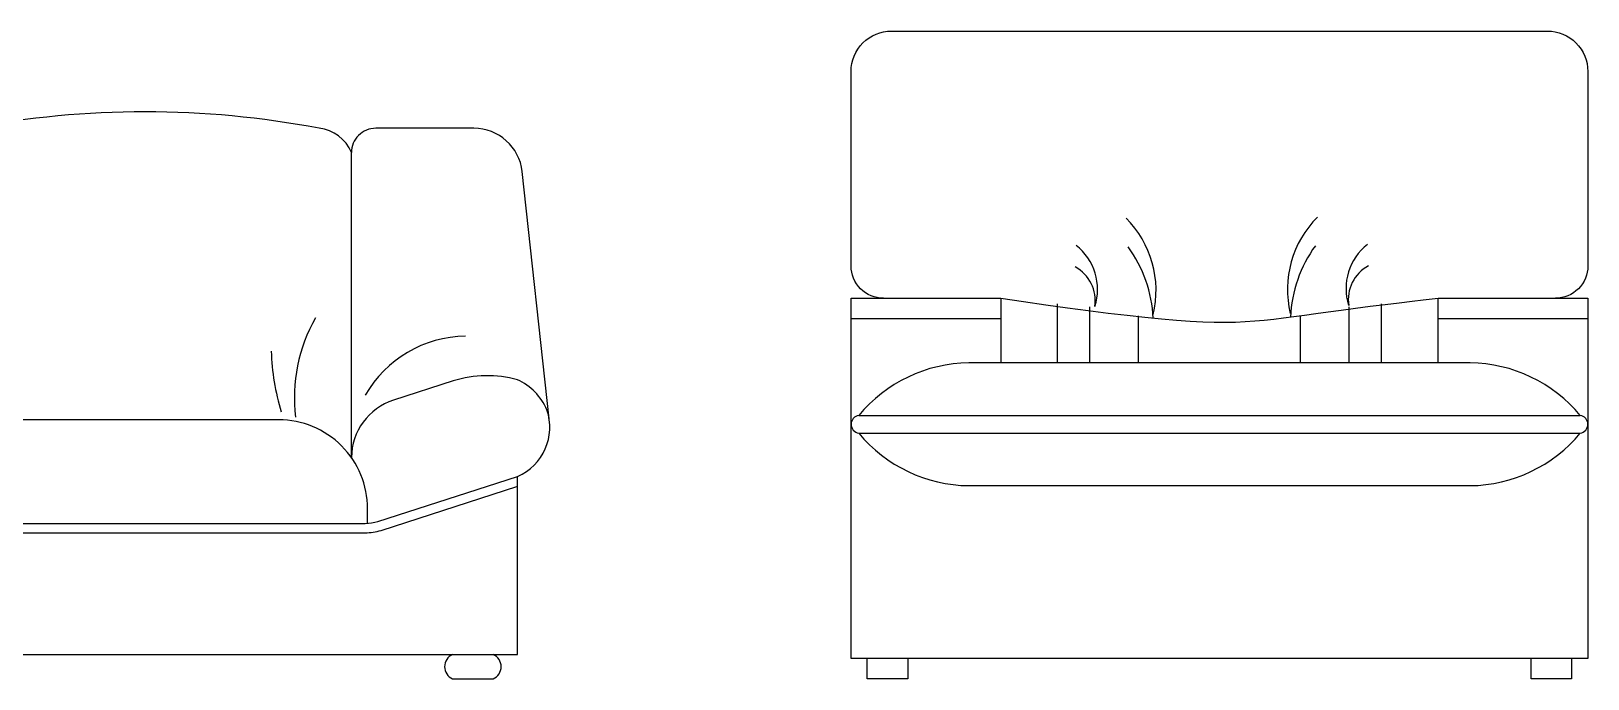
# Model space of a CAD drawing. Header units: inches. Extents: x 11.4 to 53.9, y 10.8 to 35.6.
# Drawn here: x 26.639 to 28.562, y 32.099 to 32.899 of the extents above; entities that cross this region are included whole.
import ezdxf

# ---------------------------------------------------------------- set-up
doc = ezdxf.new("R2010")
doc.units = ezdxf.units.IN
doc.header["$MEASUREMENT"] = 0
doc.layers.add('4', color=4, linetype='Continuous')

msp = doc.modelspace()

# ---------------------------------------------------------------- linework, layer by layer
at = {"layer": '4'}
for p, q in [((27.9067, 32.4895), (27.9067, 32.5626)), ((27.9467, 32.4895), (27.9467, 32.5587)), ((28.2667, 32.4895), (28.2667, 32.5587)), ((28.3067, 32.4895), (28.3067, 32.5626)), ((27.6517, 32.5443), (27.8367, 32.5443)), ((28.0067, 32.4895), (28.0067, 32.5478)), ((28.2067, 32.4895), (28.2067, 32.5478)), ((28.3767, 32.5443), (28.5617, 32.5443)), ((27.6611, 32.4247), (28.5524, 32.4247)), ((27.6611, 32.4027), (28.5524, 32.4027))]:
    msp.add_line(p, q, dxfattribs=at)
for points in [[(27.6917, 32.5693, -0.414214), (27.6517, 32.6093), (27.6517, 32.8493, -0.414214), (27.7017, 32.8993), (28.5117, 32.8993, -0.414214), (28.5617, 32.8493), (28.5617, 32.6093, -0.414214), (28.5217, 32.5693)], [(27.2787, 32.4205), (27.2454, 32.7258, 0.382662), (27.1857, 32.7793), (27.0645, 32.7793, 0.414214), (27.0345, 32.7493, 0.277982), (26.9945, 32.7793, 0.094262), (26.5645, 32.7793, 0.277982), (26.5245, 32.7493, 0.414214), (26.4945, 32.7793), (26.3733, 32.7793, 0.382662), (26.3137, 32.7258, -0.382662)], [(26.3733, 32.7793), (26.3195, 32.3493), (26.3195, 32.1293), (27.2395, 32.1293), (27.2395, 32.3493, 0.391256), (27.276, 32.4315)], [(27.276, 32.4315, 0.191), (27.2395, 32.4686, 0.143213), (27.1602, 32.4672), (27.0865, 32.4434, 0.323901), (27.0345, 32.3725), (27.0345, 32.7493)], [(28.4163, 32.4895), (27.7972, 32.4895, 0.220219), (27.6611, 32.4247, 0.851889), (27.6611, 32.4027, 0.220219), (27.7972, 32.3379), (28.4163, 32.3379, 0.220219), (28.5524, 32.4027, 0.851889), (28.5524, 32.4247, 0.220219), (28.4163, 32.4895)], [(27.0545, 32.2913), (27.0545, 32.3093, 0.414214), (26.9445, 32.4193), (26.6145, 32.4193, 0.414214), (26.5045, 32.3093), (26.5045, 32.2913)], [(26.3195, 32.3493), (26.492, 32.2937, 0.078088), (26.5074, 32.2913), (27.0516, 32.2913, 0.078088), (27.067, 32.2937), (27.2395, 32.3493)], [(27.2395, 32.3367), (27.0707, 32.2822, -0.078088), (27.0516, 32.2793), (26.5074, 32.2793, -0.078088), (26.4883, 32.2822), (26.3195, 32.3367)], [(27.1595, 32.1293, 0.667889), (27.1595, 32.0993), (27.2095, 32.0993, 0.667889), (27.2095, 32.1293)]]:
    msp.add_lwpolyline(points, format="xyb", dxfattribs=at)
for points in [[(28.5617, 32.1243), (27.6517, 32.1243), (27.6517, 32.5693), (27.8367, 32.5693)], [(27.8367, 32.5693), (27.8647, 32.5652), (27.8921, 32.5614), (27.9188, 32.5577), (27.9446, 32.5543), (27.9693, 32.5511), (27.9927, 32.5483), (28.0147, 32.5458), (28.035, 32.5438), (28.0535, 32.5422), (28.0704, 32.541), (28.086, 32.5403), (28.1003, 32.5399), (28.1137, 32.5398), (28.1263, 32.54), (28.1384, 32.5406), (28.1502, 32.5414), (28.162, 32.5424), (28.1738, 32.5436), (28.1859, 32.545), (28.1985, 32.5467), (28.2117, 32.5484), (28.2258, 32.5504), (28.2409, 32.5525), (28.2572, 32.5547), (28.2748, 32.557), (28.293, 32.5594), (28.3113, 32.5617), (28.3287, 32.5638), (28.3447, 32.5658), (28.3585, 32.5674), (28.3694, 32.5686), (28.3767, 32.5693)], [(27.8367, 32.5693), (27.8367, 32.4895)], [(28.3767, 32.4895), (28.3767, 32.5693)], [(28.3767, 32.5693), (28.5617, 32.5693)], [(28.5617, 32.5693), (28.5617, 32.1243)], [(27.7217, 32.1243), (27.7217, 32.0993), (27.6717, 32.0993), (27.6717, 32.1243)], [(28.5417, 32.1243), (28.5417, 32.0993), (28.4917, 32.0993), (28.4917, 32.1243)]]:
    msp.add_lwpolyline(points, dxfattribs=at)
for centre, radius, start, end in [((27.9016, 32.5788), 0.1268, 346.495, 44.9248), ((28.3175, 32.5801), 0.1268, 135.0752, 193.505), ((27.8866, 32.5801), 0.0695, 342.4801, 51.6809), ((27.8616, 32.5371), 0.1634, 2.7082, 35.9135), ((28.3575, 32.5384), 0.1634, 144.0865, 177.2918), ((28.3325, 32.5814), 0.0695, 128.3191, 197.5199), ((27.9057, 32.5663), 0.0476, 351.4264, 61.3784), ((28.3134, 32.5676), 0.0476, 118.6216, 188.5736), ((27.1635, 32.4468), 0.1994, 150.4446, 187.0075), ((27.1781, 32.3764), 0.1463, 91.1138, 149.8872), ((27.2367, 32.5145), 0.3015, 182.0156, 196.469)]:
    msp.add_arc(centre, radius, start, end, dxfattribs=at)

doc.saveas('drawing.dxf')
